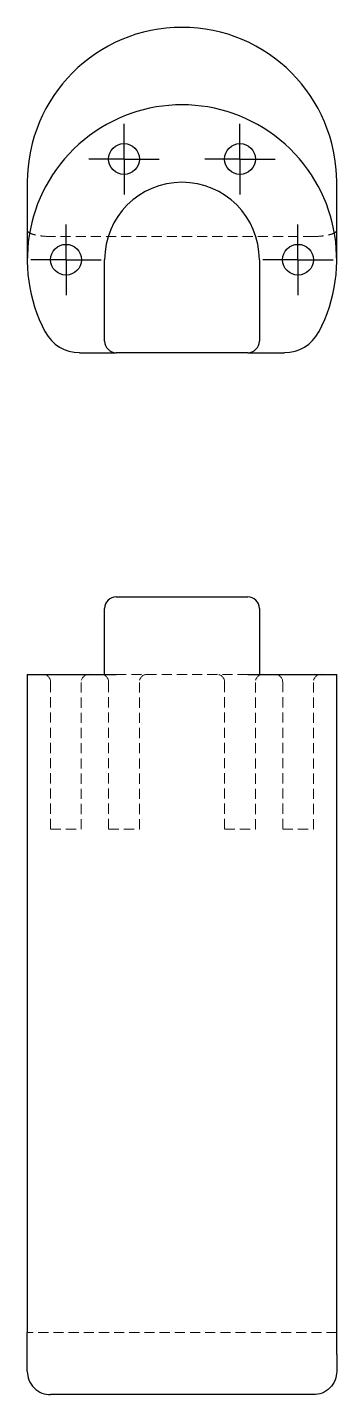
# Model space of a CAD drawing. Header units: millimetres. Extents: x 64 to 243, y 7 to 178.
# Drawn here: x 63.6 to 102.4, y 7 to 178.4 of the extents above.
import ezdxf

# ---------------------------------------------------------------- set-up
doc = ezdxf.new("R2010")
doc.units = ezdxf.units.MM
doc.linetypes.add('HIDDEN', pattern=[1.905, 1.27, -0.635])
doc.layers.add('10', color=7, linetype='Continuous')

# ---------------------------------------------------------------- blocks, each defined once
blk = doc.blocks.new('SW_CENTERMARKSYMBOL_0')
at = {"layer": '10', "color": 0}
for p, q in [((0, 2.5), (0, 4.43)), ((0, 0), (0, 2.5)), ((-2.5, 0), (-4.43, 0)), ((0, 0), (-2.5, 0)), ((0, 0), (0, -2.5)), ((0, 0), (2.5, 0)), ((2.5, 0), (4.43, 0)), ((0, -2.5), (0, -4.43))]:
    blk.add_line(p, q, dxfattribs=at)
blk = doc.blocks.new('SW_CENTERMARKSYMBOL_1')
at = {"layer": '10', "color": 0}
for p, q in [((0, 2.5), (0, 4.43)), ((0, 0), (0, 2.5)), ((-2.5, 0), (-4.43, 0)), ((0, 0), (-2.5, 0)), ((0, 0), (0, -2.5)), ((0, 0), (2.5, 0)), ((2.5, 0), (4.43, 0)), ((0, -2.5), (0, -4.43))]:
    blk.add_line(p, q, dxfattribs=at)
blk = doc.blocks.new('SW_CENTERMARKSYMBOL_2')
at = {"layer": '10', "color": 0}
for p, q in [((0, 2.5), (0, 4.43)), ((0, 0), (0, 2.5)), ((-2.5, 0), (-4.43, 0)), ((0, 0), (-2.5, 0)), ((0, 0), (0, -2.5)), ((0, 0), (2.5, 0)), ((2.5, 0), (4.43, 0)), ((0, -2.5), (0, -4.43))]:
    blk.add_line(p, q, dxfattribs=at)
blk = doc.blocks.new('SW_CENTERMARKSYMBOL_3')
at = {"layer": '10', "color": 0}
for p, q in [((0, 2.5), (0, 4.43)), ((0, 0), (0, 2.5)), ((-2.5, 0), (-4.43, 0)), ((0, 0), (-2.5, 0)), ((0, 0), (0, -2.5)), ((0, 0), (2.5, 0)), ((2.5, 0), (4.43, 0)), ((0, -2.5), (0, -4.43))]:
    blk.add_line(p, q, dxfattribs=at)

msp = doc.modelspace()

# ---------------------------------------------------------------- linework, layer by layer
at = {"color": 7, "linetype": 'Continuous', "lineweight": 25}
for p, q in [((63.58, 158.97), (63.58, 149.26)), ((102.42, 149.26), (102.42, 158.97)), ((73.29, 139.07), (73.29, 149.26)), ((92.71, 149.26), (92.71, 139.07)), ((70.12, 137.61), (74.75, 137.61)), ((91.25, 137.61), (74.75, 137.61)), ((91.25, 137.61), (95.88, 137.61)), ((74.75, 107), (91.25, 107)), ((73.29, 97.29), (73.29, 105.54)), ((92.71, 105.54), (92.71, 97.29)), ((63.58, 97.29), (63.58, 14.77)), ((63.58, 97.29), (65.83, 97.29)), ((65.83, 97.29), (70.12, 97.29)), ((70.12, 97.29), (74.75, 97.29)), ((91.25, 97.29), (95.88, 97.29)), ((95.88, 97.29), (100.17, 97.29)), ((100.17, 97.29), (102.42, 97.29)), ((102.42, 14.77), (102.42, 97.29)), ((63.58, 12.04), (63.58, 14.77)), ((102.42, 12.04), (102.42, 14.77)), ((63.58, 9.91), (63.58, 12.04)), ((102.42, 12.04), (102.42, 9.91)), ((99.5, 7), (66.5, 7))]:
    msp.add_line(p, q, dxfattribs=at)
at = {"color": 7, "linetype": 'HIDDEN', "lineweight": 18}
for p, q in [((99.5, 152.18), (66.5, 152.18)), ((66.51, 96.32), (66.51, 77.87)), ((70.36, 77.87), (70.36, 96.32)), ((73.79, 96.32), (73.79, 77.87)), ((91.25, 97.29), (74.75, 97.29)), ((77.65, 77.87), (77.65, 96.32)), ((88.35, 96.32), (88.35, 77.87)), ((92.21, 77.87), (92.21, 96.32)), ((95.64, 96.32), (95.64, 77.87)), ((99.49, 77.87), (99.49, 96.32)), ((66.51, 77.87), (68.44, 77.87)), ((68.44, 77.87), (70.36, 77.87)), ((73.79, 77.87), (75.72, 77.87)), ((75.72, 77.87), (77.65, 77.87)), ((88.35, 77.87), (90.28, 77.87)), ((90.28, 77.87), (92.21, 77.87)), ((95.64, 77.87), (97.56, 77.87)), ((97.56, 77.87), (99.49, 77.87)), ((102.42, 14.77), (63.58, 14.77))]:
    msp.add_line(p, q, dxfattribs=at)
at = {"color": 7, "linetype": 'Continuous', "lineweight": 25}
for centre in [(75.72, 161.88), (90.28, 161.88), (68.44, 149.26), (97.56, 149.26)]:
    msp.add_circle(centre, 1.93, dxfattribs=at)
for centre, radius, start, end in [((83, 158.97), 19.42, 0, 180), ((83, 149.26), 19.42, 332.1819, 207.8181), ((83, 149.26), 9.71, 0, 180), ((70.12, 142.47), 4.85, 207.8181, 270), ((74.75, 139.07), 1.46, 180, 270), ((91.25, 139.07), 1.46, 270, 0), ((95.88, 142.47), 4.85, 270, 332.1819), ((74.75, 105.54), 1.46, 90, 180), ((91.25, 105.54), 1.46, 0, 90)]:
    msp.add_arc(centre, radius, start, end, dxfattribs=at)
at = {"color": 7, "linetype": 'HIDDEN', "lineweight": 18}
for centre, start, end in [((65.54, 96.32), 0, 90), ((71.33, 96.32), 90, 180), ((72.82, 96.32), 0, 90), ((78.62, 96.32), 90, 180), ((87.38, 96.32), 0, 90), ((93.18, 96.32), 90, 180), ((94.67, 96.32), 0, 90), ((100.46, 96.32), 90, 180)]:
    msp.add_arc(centre, 0.971, start, end, dxfattribs=at)
for points in [[(63.58, 152.96), (63.58, 152.86), (63.65, 152.77), (63.93, 152.57), (64.15, 152.48), (64.72, 152.33), (65.06, 152.27), (65.78, 152.19), (66.15, 152.18), (66.5, 152.18)], [(102.42, 152.96), (102.42, 152.86), (102.35, 152.77), (102.07, 152.57), (101.85, 152.48), (101.28, 152.33), (100.94, 152.27), (100.22, 152.19), (99.85, 152.18), (99.5, 152.18)]]:
    msp.add_open_spline(points, degree=3, knots=[0, 0, 0, 0, 0.25, 0.25, 0.5, 0.5, 0.75, 0.75, 1, 1, 1, 1], dxfattribs=at)
at = {"color": 7, "linetype": 'Continuous', "lineweight": 25}
for points in [[(63.58, 9.91), (63.58, 9.57), (63.65, 9.2), (63.93, 8.48), (64.15, 8.14), (64.72, 7.57), (65.06, 7.35), (65.78, 7.06), (66.15, 7), (66.5, 7)], [(102.42, 9.91), (102.42, 9.57), (102.35, 9.2), (102.07, 8.48), (101.85, 8.14), (101.28, 7.57), (100.94, 7.35), (100.22, 7.06), (99.85, 7), (99.5, 7)]]:
    msp.add_open_spline(points, degree=3, knots=[0, 0, 0, 0, 0.25, 0.25, 0.5, 0.5, 0.75, 0.75, 1, 1, 1, 1], dxfattribs=at)

# ---------------------------------------------------------------- block references
at = {"layer": '10'}
for name, p in [('SW_CENTERMARKSYMBOL_0', (75.72, 161.88)), ('SW_CENTERMARKSYMBOL_2', (90.28, 161.88)), ('SW_CENTERMARKSYMBOL_1', (68.44, 149.26)), ('SW_CENTERMARKSYMBOL_3', (97.56, 149.26))]:
    msp.add_blockref(name, p, dxfattribs=at)

doc.saveas('drawing.dxf')
